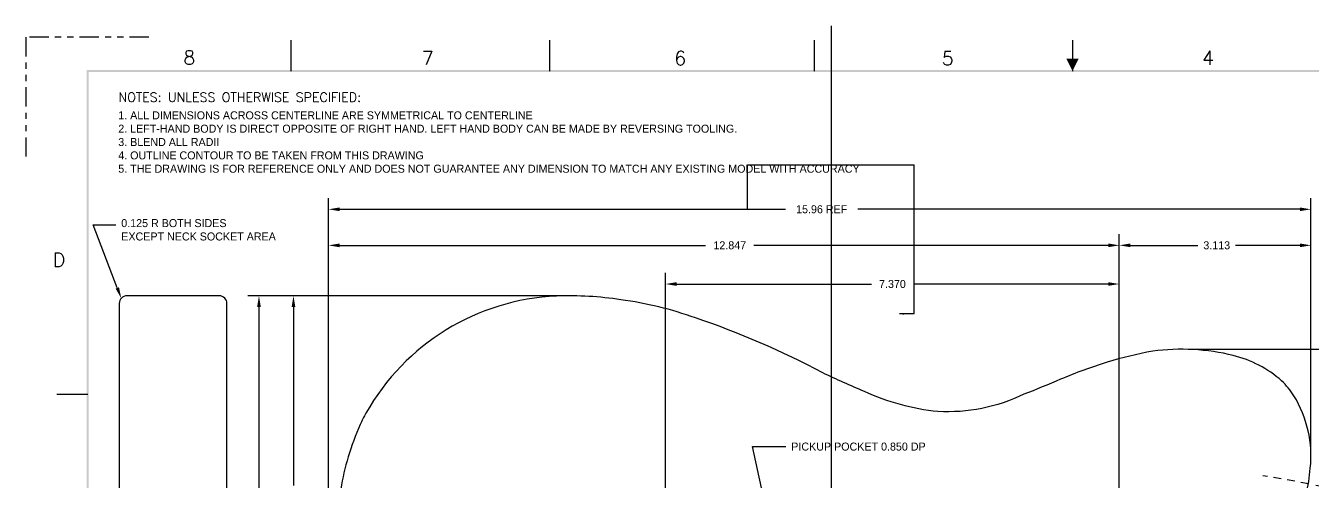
# Model space of a CAD drawing. Extents: x -2.7 to 56.6, y -23.6 to -1.4.
# Drawn here: x -2.68 to 18.24, y -8.83 to -1.42 of the extents above; entities that cross this region are included whole.
import ezdxf

# ---------------------------------------------------------------- set-up
doc = ezdxf.new("R2010")
doc.units = 0
doc.header["$LTSCALE"] = 0.25
doc.header["$MEASUREMENT"] = 0
for name, pattern in [('DASHED', [0.75, 0.5, -0.25]), ('LINETYPE_2', [0]), ('PHANTOM', [2.5, 1.25, -0.25, 0.25, -0.25, 0.25, -0.25])]:
    doc.linetypes.add(name, pattern=pattern)
doc.layers.get('0').update_dxf_attribs({"color": 230, "linetype": 'CONTINUOUS'})
doc.layers.get('DEFPOINTS').update_dxf_attribs({"linetype": 'CONTINUOUS'})
for name, color, linetype in [('1', 5, 'CONTINUOUS'), ('DIM', 40, 'CONTINUOUS'), ('DRILL', 3, 'DASHED'), ('FORMAT', 5, 'CONTINUOUS'), ('OUTLINE', 7, 'CONTINUOUS')]:
    doc.layers.add(name, color=color, linetype=linetype)
doc.styles.add('MDA2', font='SIMPLEX.SHX')
doc.dimstyles.get("Standard").update_dxf_attribs({"dimtxt": 0.18, "dimasz": 0.18, "dimexe": 0.18, "dimexo": 0.0625, "dimgap": 0.09, "dimtad": 0, "dimtih": 1, "dimtoh": 1, "dimdec": 4, "dimzin": 0, "dimtxsty": 'STANDARD', "dimcen": 0.09, "dimazin": 3, "dimtfac": 1, "dimtdec": 4, "dimtofl": 0, "dimtmove": 0, "dimatfit": 3, "dimtolj": 1, "dimtzin": 0})

# ---------------------------------------------------------------- blocks, each defined once
blk = doc.blocks.new('*D10')
at = {"color": 0, "linetype": 'BYBLOCK'}
for p, q in [((8.514, -10.688), (8.514, -5.337)), ((15.884, -11.1), (15.884, -5.337)), ((8.694, -5.517), (11.86, -5.517)), ((15.704, -5.517), (12.539, -5.517))]:
    blk.add_line(p, q, dxfattribs=at)
for points in [[(8.694, -5.487), (8.694, -5.547), (8.514, -5.517)], [(15.704, -5.487), (15.704, -5.547), (15.884, -5.517)]]:
    blk.add_solid(points, dxfattribs=at)
at = {"layer": 'DEFPOINTS', "color": 0, "linetype": 'BYBLOCK'}
for p in [(8.514, -5.517), (8.514, -10.813), (15.884, -11.225)]:
    blk.add_point(p, dxfattribs=at)
at = {"color": 0, "linetype": 'BYBLOCK', "insert": (12.199, -5.517), "char_height": 0.13, "attachment_point": 5}
blk.add_mtext('\\A1;7.370', dxfattribs=at)
blk = doc.blocks.new('*D12')
at = {"color": 0, "linetype": 'BYBLOCK'}
for p, q in [((15.884, -11.1), (15.884, -4.709)), ((18.997, -8.184), (18.997, -4.709)), ((16.064, -4.889), (17.16, -4.889)), ((18.817, -4.889), (17.773, -4.889))]:
    blk.add_line(p, q, dxfattribs=at)
for points in [[(16.064, -4.859), (16.064, -4.919), (15.884, -4.889)], [(18.817, -4.859), (18.817, -4.919), (18.997, -4.889)]]:
    blk.add_solid(points, dxfattribs=at)
at = {"layer": 'DEFPOINTS', "color": 0, "linetype": 'BYBLOCK'}
for p in [(15.884, -4.889), (18.997, -8.309), (15.884, -11.225)]:
    blk.add_point(p, dxfattribs=at)
at = {"color": 0, "linetype": 'BYBLOCK', "insert": (17.467, -4.889), "char_height": 0.13, "attachment_point": 5}
blk.add_mtext('\\A1;3.113', dxfattribs=at)
blk = doc.blocks.new('*D14')
at = {"color": 0, "linetype": 'BYBLOCK'}
for p, q in [((19.078, -8.78), (19.817, -8.91)), ((19.205, -8.758), (19.83, -8.758))]:
    blk.add_line(p, q, dxfattribs=at)
for start, end in [(14.888, 29.776), (320.224, 335.112)]:
    blk.add_arc((18.955, -8.758), 0.695, start, end, dxfattribs=at)
for points in [[(19.656, -8.576), (19.597, -8.584), (19.65, -8.758)], [(19.557, -9.042), (19.614, -9.06), (19.639, -8.879)]]:
    blk.add_solid(points, dxfattribs=at)
at = {"layer": 'DEFPOINTS', "color": 0, "linetype": 'BYBLOCK'}
for p in [(18.217, -8.628), (18.955, -8.758), (18.955, -8.758), (19.08, -8.758), (19.649, -8.799)]:
    blk.add_point(p, dxfattribs=at)
at = {"color": 0, "linetype": 'BYBLOCK', "insert": (19.381, -9.307), "char_height": 0.13, "attachment_point": 5}
blk.add_mtext('\\A1;10', dxfattribs=at)
blk = doc.blocks.new('*D15')
at = {"color": 0, "linetype": 'BYBLOCK'}
for p, q in [((3.037, -11.962), (3.037, -4.709)), ((15.884, -11.1), (15.884, -4.709)), ((3.217, -4.889), (9.163, -4.889)), ((15.704, -4.889), (9.949, -4.889))]:
    blk.add_line(p, q, dxfattribs=at)
for points in [[(3.217, -4.859), (3.217, -4.919), (3.037, -4.889)], [(15.704, -4.859), (15.704, -4.919), (15.884, -4.889)]]:
    blk.add_solid(points, dxfattribs=at)
at = {"layer": 'DEFPOINTS', "color": 0, "linetype": 'BYBLOCK'}
for p in [(3.037, -4.889), (15.884, -11.225), (3.037, -12.087)]:
    blk.add_point(p, dxfattribs=at)
at = {"color": 0, "linetype": 'BYBLOCK', "insert": (9.556, -4.889), "char_height": 0.13, "attachment_point": 5}
blk.add_mtext('\\A1;12.847', dxfattribs=at)
blk = doc.blocks.new('*D16')
at = {"color": 0, "linetype": 'BYBLOCK'}
for p, q in [((6.824, -5.708), (1.727, -5.708)), ((1.907, -5.888), (1.907, -11.39)), ((1.907, -18.287), (1.907, -11.7)), ((6.824, -18.467), (1.727, -18.467))]:
    blk.add_line(p, q, dxfattribs=at)
for points in [[(1.877, -5.888), (1.937, -5.888), (1.907, -5.708)], [(1.877, -18.287), (1.937, -18.287), (1.907, -18.467)]]:
    blk.add_solid(points, dxfattribs=at)
at = {"layer": 'DEFPOINTS', "color": 0, "linetype": 'BYBLOCK'}
for p in [(1.907, -5.708), (6.949, -5.708), (6.949, -18.467)]:
    blk.add_point(p, dxfattribs=at)
at = {"color": 0, "linetype": 'BYBLOCK', "insert": (1.907, -11.545), "char_height": 0.13, "attachment_point": 5}
blk.add_mtext('\\A1;12.758', dxfattribs=at)
blk = doc.blocks.new('*D17')
at = {"color": 0, "linetype": 'BYBLOCK'}
for p, q in [((6.824, -5.708), (2.288, -5.708)), ((2.468, -5.888), (2.468, -8.787)), ((2.468, -11.906), (2.468, -9.097)), ((2.912, -12.086), (2.288, -12.086))]:
    blk.add_line(p, q, dxfattribs=at)
for points in [[(2.438, -5.888), (2.498, -5.888), (2.468, -5.708)], [(2.438, -11.906), (2.498, -11.906), (2.468, -12.086)]]:
    blk.add_solid(points, dxfattribs=at)
at = {"layer": 'DEFPOINTS', "color": 0, "linetype": 'BYBLOCK'}
for p in [(6.949, -5.708), (2.468, -12.086), (3.037, -12.086)]:
    blk.add_point(p, dxfattribs=at)
at = {"color": 0, "linetype": 'BYBLOCK', "insert": (2.468, -8.942), "char_height": 0.13, "attachment_point": 5}
blk.add_mtext('\\A1;6.378', dxfattribs=at)
blk = doc.blocks.new('*D42')
at = {"color": 0, "linetype": 'BYBLOCK'}
for p, q in [((3.037, -4.986), (3.037, -4.124)), ((18.997, -5.167), (18.997, -4.124)), ((3.217, -4.304), (10.461, -4.304)), ((18.817, -4.304), (11.638, -4.304))]:
    blk.add_line(p, q, dxfattribs=at)
for points in [[(3.217, -4.274), (3.217, -4.334), (3.037, -4.304)], [(18.817, -4.274), (18.817, -4.334), (18.997, -4.304)]]:
    blk.add_solid(points, dxfattribs=at)
at = {"layer": 'DEFPOINTS', "color": 0, "linetype": 'BYBLOCK'}
for p in [(3.037, -4.304), (3.037, -5.111), (18.997, -5.292)]:
    blk.add_point(p, dxfattribs=at)
at = {"color": 0, "linetype": 'BYBLOCK', "insert": (11.049, -4.304), "char_height": 0.13, "attachment_point": 5}
blk.add_mtext('\\A1;15.96 REF', dxfattribs=at)
blk = doc.blocks.new('*D50')
at = {"color": 0, "linetype": 'BYBLOCK'}
for p, q in [((17.023, -6.576), (21.331, -6.576)), ((21.151, -6.756), (21.151, -9.176)), ((21.151, -11.906), (21.151, -9.486)), ((22.085, -12.086), (20.971, -12.086))]:
    blk.add_line(p, q, dxfattribs=at)
for points in [[(21.121, -6.756), (21.181, -6.756), (21.151, -6.576)], [(21.121, -11.906), (21.181, -11.906), (21.151, -12.086)]]:
    blk.add_solid(points, dxfattribs=at)
at = {"layer": 'DEFPOINTS', "color": 0, "linetype": 'BYBLOCK'}
for p in [(16.898, -6.576), (21.151, -12.086), (22.21, -12.086)]:
    blk.add_point(p, dxfattribs=at)
at = {"color": 0, "linetype": 'BYBLOCK', "insert": (21.151, -9.331), "char_height": 0.13, "attachment_point": 5}
blk.add_mtext('\\A1;5.511', dxfattribs=at)
blk = doc.blocks.new('DSHEET')
at = {"layer": 'FORMAT', "color": 3, "linetype": 'PHANTOM'}
for p, q in [((-1.006, 21.509), (-1.006, 19.509)), ((0.994, 21.509), (-1.006, 21.509))]:
    blk.add_line(p, q, dxfattribs=at)
at = {"layer": 'FORMAT', "color": 2}
for p, q in [((3.3, 21.46), (3.3, 20.96)), ((7.5, 21.46), (7.5, 20.96)), ((11.8, 21.46), (11.8, 20.96)), ((16, 21.46), (16, 20.96)), ((-0.5, 15.715), (0, 15.715))]:
    blk.add_line(p, q, dxfattribs=at)
at = {"layer": 'FORMAT'}
for points in [[(16, 21.16), (15.9, 21.16), (16, 20.96)], [(16, 21.16), (16.1, 21.16), (16, 20.96)]]:
    blk.add_solid(points, dxfattribs=at)
for points in [[(31.985, 20.945), (32.015, 20.975), (0.015, 20.945), (-0.015, 20.975)], [(0.015, 20.975), (-0.015, 20.975), (0.015, 0.015), (-0.015, 0.015)]]:
    blk.add_trace(points, dxfattribs=at)
at = {"layer": 'FORMAT', "color": 2, "style": 'MDA2'}
for s, height, p in [('8', 0.225, (1.555, 21.066)), ('7', 0.225, (5.429, 21.059)), ('6', 0.225, (9.53, 21.058)), ('5', 0.225, (13.876, 21.054)), ('4', 0.225, (18.104, 21.061)), ('NOTES: UNLESS OTHERWISE SPECIFIED: ', 0.15, (0.5, 20.46)), ('D', 0.225, (-0.569, 17.784))]:
    blk.add_text(s, height=height, dxfattribs=at).set_placement(p)

msp = doc.modelspace()

# ---------------------------------------------------------------- linework, layer by layer
at = {"layer": '1', "linetype": 'LINETYPE_2'}
for points in [[(10.4113, -20.9976), (10.4113, -1.4151)], [(9.0463, -4.3988), (9.0463, -3.6726)], [(9.0463, -3.6726), (11.7539, -3.6726)], [(11.7539, -6.087), (11.7539, -3.6726)], [(9.3334, -4.3988), (9.0463, -4.3988)], [(11.5143, -6.087), (11.7539, -6.087)]]:
    msp.add_lwpolyline(points, dxfattribs=at)
msp.add_arc((11.9209, -5.86), 0.4206, 212.65431, 214.97812, dxfattribs=at)
at = {"layer": 'DIM', "linetype": 'CONTINUOUS'}
for p, q in [((-1.1934, -5.671), (-1.5832, -4.6482)), ((-1.5832, -4.6482), (-1.2192, -4.6482)), ((9.6991, -10.8669), (9.1279, -8.2473)), ((9.1279, -8.2473), (9.6657, -8.2473))]:
    msp.add_line(p, q, dxfattribs=at)
msp.add_solid([(-1.1653, -5.6603), (-1.2214, -5.6816), (-1.1293, -5.8391)], dxfattribs=at)
at = {"layer": 'DRILL', "linetype": 'DASHED'}
msp.add_line((18.156, -8.8488), (17.4174, -8.7185), dxfattribs=at)
at = {"layer": 'OUTLINE', "linetype": 'CONTINUOUS'}
for p, q in [((0.4627, -5.7988), (-1.0373, -5.7988)), ((-1.1623, -5.9238), (-1.1623, -13.1084)), ((0.5877, -12.9792), (0.5877, -5.9238))]:
    msp.add_line(p, q, dxfattribs=at)
at = {"layer": 'OUTLINE', "linetype": 'LINETYPE_2'}
msp.add_lwpolyline([(18.0019, -9.4379, 0.0664235), (18.187, -8.598, 0.1655934), (17.9221, -7.4228, 0.0578469), (17.722, -7.178, 0.1200671), (16.937, -6.7682, 0.0945217), (15.6272, -6.6981, 0.0316906), (14.8871, -6.878, 0.0250883), (14.1319, -7.1527, -0.0115673), (13.5319, -7.3981, -0.1259231), (12.137, -7.678, -0.0828357), (10.9468, -7.3527, -0.0155309), (10.2669, -7.048, 0.0402314), (8.2019, -6.158, 0.0522166), (6.987, -5.863, 0.0476984), (5.9421, -5.8027, 0.2584243), (2.8451, -7.7037, 0.026037), (2.7523, -7.8899, 0.0279705), (2.5582, -8.4143, 0.0335194), (2.4353, -8.9357, 0.0272457)], format="xyb", dxfattribs=at)
at = {"layer": 'OUTLINE', "linetype": 'CONTINUOUS'}
for centre, start, end in [((-1.0373, -5.9238), 90, 180), ((0.4627, -5.9238), 0, 90)]:
    msp.add_arc(centre, 0.125, start, end, dxfattribs=at)

# ---------------------------------------------------------------- block references
at = {"layer": 'DIM', "linetype": 'CONTINUOUS'}
msp.add_blockref('DSHEET', (-1.6749, -23.1103), dxfattribs=at)

# ---------------------------------------------------------------- texts
for s, p in [('1. ALL DIMENSIONS ACROSS CENTERLINE ARE SYMMETRICAL TO CENTERLINE', (-1.1782, -2.934)), ('2. LEFT-HAND BODY IS DIRECT OPPOSITE OF RIGHT HAND. LEFT HAND BODY CAN BE MADE BY REVERSING TOOLING.', (-1.1782, -3.1506)), ('3. BLEND ALL RADII', (-1.1782, -3.3673)), ('4. OUTLINE CONTOUR TO BE TAKEN FROM THIS DRAWING', (-1.1782, -3.584)), ('5. THE DRAWING IS FOR REFERENCE ONLY AND DOES NOT GUARANTEE ANY DIMENSION TO MATCH ANY EXISTING MODEL WITH ACCURACY', (-1.1782, -3.8006))]:
    msp.add_text(s, height=0.13, dxfattribs=at).set_placement(p)
at = {"layer": 'DIM', "linetype": 'CONTINUOUS', "char_height": 0.13, "attachment_point": 4}
for s, insert in [('0.125 R BOTH SIDES\\PEXCEPT NECK SOCKET AREA', (-1.1292, -4.7278)), ('\\A1;PICKUP POCKET 0.850 DP', (9.7557, -8.2473))]:
    msp.add_mtext(s, dxfattribs=dict(at, insert=insert))

# ---------------------------------------------------------------- dimensions: what is measured, and where the dimension line sits
at = {"layer": 'DIM', "linetype": 'CONTINUOUS'}
dim = msp.add_linear_dim(base=(2.2377, -4.3942), p1=(18.1976, -5.3826), p2=(2.2377, -5.2011), text='15.96 REF', dimstyle='STANDARD', override={"dimtxt": 0.13, "dimexo": 0.125, "dimdec": 3, "dimtdec": 1}, dxfattribs=at)
dim.commit()
dim.dimension.update_dxf_attribs({"geometry": '*D42', "text_midpoint": (10.25, -4.3942), "dimtype": 160, "insert": (-0.7994, -0.0905)})
for base, p1, p2, picture, middle in [((2.2377, -4.9792), (15.085, -11.3157), (2.2377, -12.1779), '*D15', (8.7567, -4.9792)), ((15.085, -4.9792), (18.1976, -8.3994), (15.085, -11.3157), '*D12', (16.6672, -4.9792))]:
    dim = msp.add_linear_dim(base=base, p1=p1, p2=p2, dimstyle='STANDARD', override={"dimtxt": 0.13, "dimexo": 0.125, "dimdec": 3, "dimtdec": 1}, dxfattribs=at)
    dim.commit()
    dim.dimension.update_dxf_attribs({"geometry": picture, "text_midpoint": middle, "dimtype": 160, "insert": (-0.7994, -0.0905)})
dim = msp.add_linear_dim(base=(7.715, -5.6079), p1=(15.085, -11.3157), p2=(7.715, -10.9034), dimstyle='STANDARD', override={"dimtxt": 0.13, "dimexo": 0.125, "dimdec": 3, "dimtdec": 1}, dxfattribs=at)
dim.commit()
dim.dimension.update_dxf_attribs({"geometry": '*D10', "text_midpoint": (11.4, -5.6079), "insert": (-0.7994, -0.0905)})
for base, p1, p2, picture, middle, set_off in [((1.108, -5.7988), (6.1498, -18.557), (6.1493, -5.7988), '*D16', (1.108, -11.6357), (-0.7994, -0.0905)), ((1.66885, -12.17632), (6.14931, -5.79883), (2.23771, -12.17632), '*D17', (1.66885, -9.03275), (-0.79937, -0.09052))]:
    dim = msp.add_linear_dim(base=base, p1=p1, p2=p2, angle=90, dimstyle='STANDARD', override={"dimtxt": 0.13, "dimexo": 0.125, "dimdec": 3, "dimtdec": 1}, dxfattribs=at)
    dim.commit()
    dim.dimension.update_dxf_attribs({"geometry": picture, "text_midpoint": middle, "dimtype": 160, "insert": set_off})
dim = msp.add_linear_dim(base=(20.3519, -12.1769), p1=(16.0983, -6.6662), p2=(21.4107, -12.1769), angle=90, dimstyle='STANDARD', override={"dimtxt": 0.13, "dimexo": 0.125, "dimdec": 3, "dimtdec": 1}, dxfattribs=at)
dim.commit()
dim.dimension.update_dxf_attribs({"geometry": '*D50', "text_midpoint": (20.3519, -9.4216), "insert": (-0.7994, -0.0905)})
dim = msp.add_angular_dim_2l(base=(18.8495, -8.8892), line1=((18.156, -8.8488), (17.4174, -8.7185)), line2=((18.281, -8.8488), (18.156, -8.8488)), text='10', dimstyle='STANDARD', override={"dimtxt": 0.13, "dimexo": 0.125, "dimdec": 3, "dimtdec": 1}, dxfattribs=at)
dim.commit()
dim.dimension.update_dxf_attribs({"geometry": '*D14', "text_midpoint": (18.5817, -9.3977), "dimtype": 162, "insert": (-0.7994, -0.0905)})

doc.saveas('drawing.dxf')
